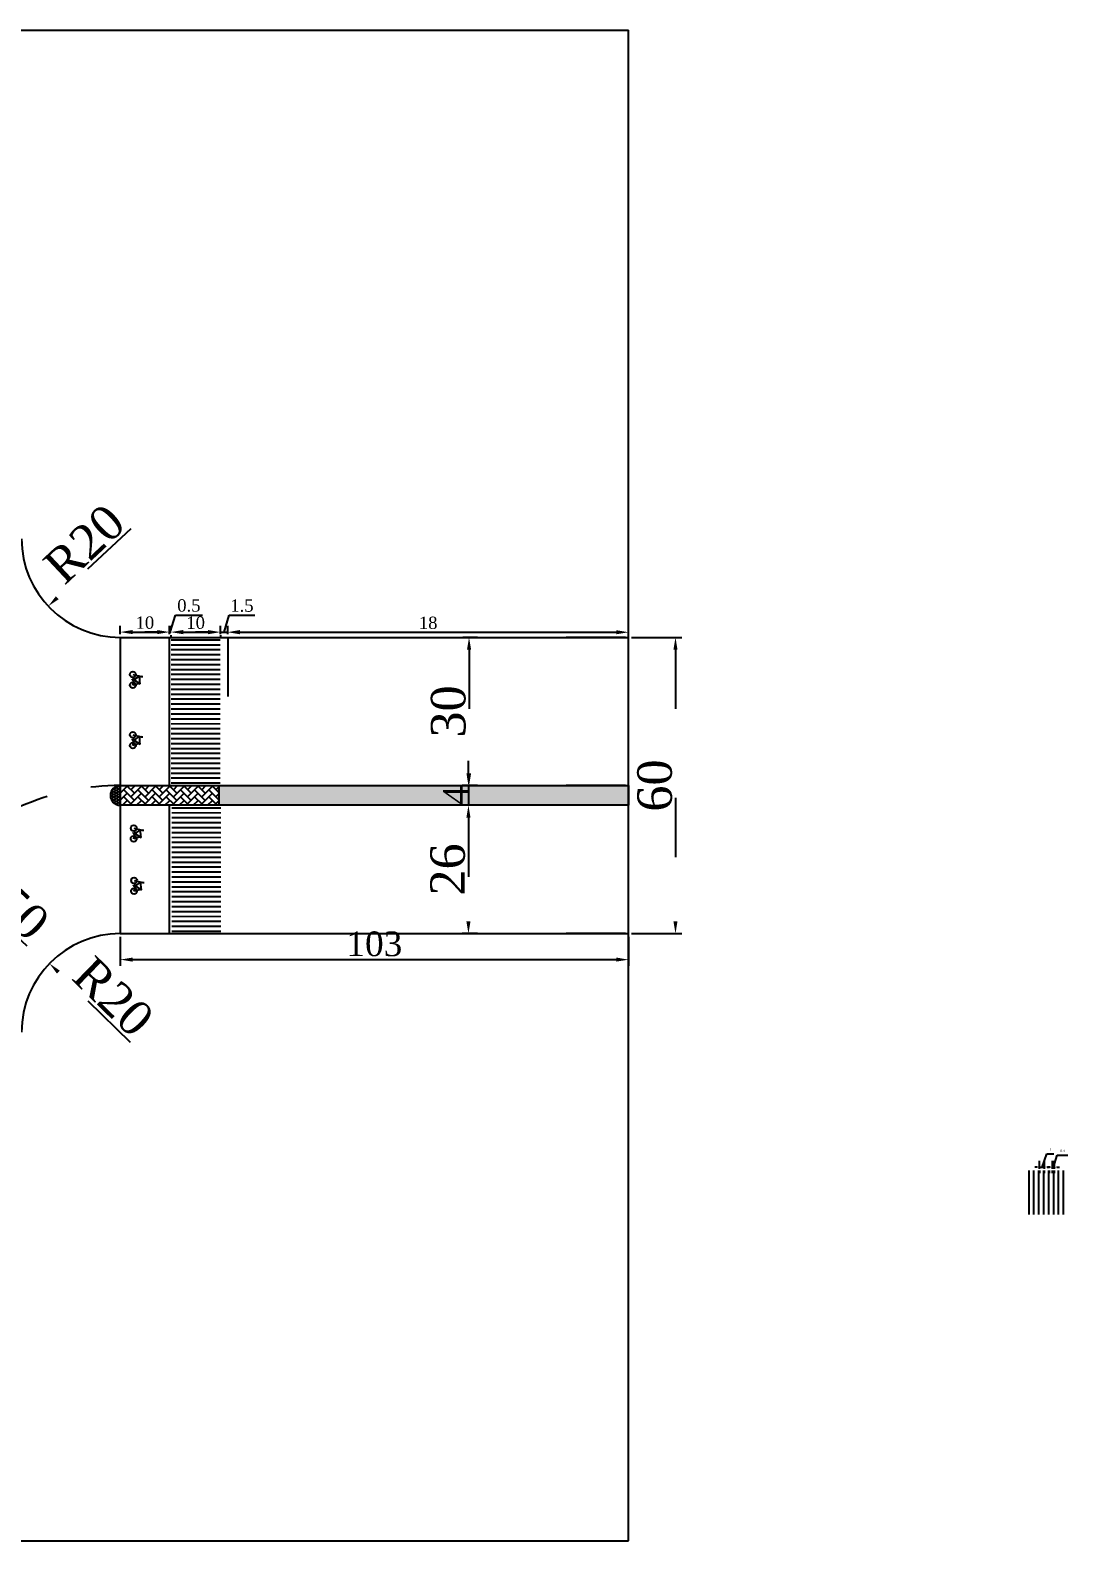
# Model space of a CAD drawing. Header units: millimetres. Extents: x 77 to 485, y -35 to 298.
# Drawn here: x 274.9 to 485.2, y -24 to 282 of the extents above; entities that cross this region are included whole.
import ezdxf

# ---------------------------------------------------------------- set-up
doc = ezdxf.new("R2010")
doc.units = ezdxf.units.MM
doc.linetypes.add('ACAD_ISO03W100', pattern=[30, 12, -18])
for name, color, linetype in [('ma标线', 7, 'Continuous'), ('tj车道功能', 7, 'Continuous'), ('tj道路标线', 7, 'Continuous'), ('虚线', 7, 'ACAD_ISO03W100')]:
    doc.layers.add(name, color=color, linetype=linetype)
doc.styles.get("Standard").update_dxf_attribs({"font": 'times.ttf'})
doc.dimstyles.new('ISO-25', dxfattribs={"dimtxt": 2.5, "dimasz": 2.5, "dimexe": 1.25, "dimexo": 0.625, "dimtad": 1, "dimdsep": 46, "dimtxsty": 'Standard', "dimcen": 2.5, "dimadec": 0, "dimazin": 0, "dimtfac": 1, "dimtmove": 0, "dimatfit": 3, "dimfxl": 1, "dimarcsym": 0})

# ---------------------------------------------------------------- blocks, each defined once
blk = doc.blocks.new('*D22')
at = {"color": 0, "lineweight": -2, "transparency": 16777216}
for p, q in [((479.45, 51.41), (479.45, 53.01)), ((479.95, 51.76), (480.93, 54.45)), ((480.45, 51.41), (480.45, 53.01)), ((480.93, 54.45), (482.34, 54.45)), ((478.95, 51.76), (478.45, 51.76)), ((479.45, 51.76), (480.45, 51.76)), ((479.45, 51.76), (480.45, 51.76)), ((480.95, 51.76), (481.45, 51.76))]:
    blk.add_line(p, q, dxfattribs=at)
at = {"color": 0, "transparency": 16777216}
for points in [[(478.95, 51.84), (478.95, 51.68), (479.45, 51.76)], [(480.95, 51.84), (480.95, 51.68), (480.45, 51.76)]]:
    blk.add_solid(points, dxfattribs=at)
at = {"layer": 'Defpoints', "color": 0, "transparency": 16777216}
for p in [(479.45, 50.78), (480.45, 51.76), (480.45, 50.78)]:
    blk.add_point(p, dxfattribs=at)
at = {"color": 0, "transparency": 16777216, "insert": (481.64, 55.32), "char_height": 0.5, "attachment_point": 5}
blk.add_mtext('1', dxfattribs=at)
blk = doc.blocks.new('*D23')
at = {"color": 0, "lineweight": -2, "transparency": 16777216}
for p, q in [((482.05, 51.41), (482.05, 52.99)), ((482.25, 51.74), (482.99, 54.18)), ((482.45, 51.41), (482.45, 52.99)), ((482.99, 54.18), (485.15, 54.18)), ((481.55, 51.74), (481.05, 51.74)), ((482.05, 51.74), (482.45, 51.74)), ((482.05, 51.74), (482.45, 51.74)), ((482.95, 51.74), (483.45, 51.74))]:
    blk.add_line(p, q, dxfattribs=at)
at = {"color": 0, "transparency": 16777216}
for points in [[(481.55, 51.82), (481.55, 51.66), (482.05, 51.74)], [(482.95, 51.82), (482.95, 51.66), (482.45, 51.74)]]:
    blk.add_solid(points, dxfattribs=at)
at = {"layer": 'Defpoints', "color": 0, "transparency": 16777216}
for p in [(482.05, 50.78), (482.45, 51.74), (482.45, 50.78)]:
    blk.add_point(p, dxfattribs=at)
at = {"color": 0, "transparency": 16777216, "insert": (484.07, 55.05), "char_height": 0.5, "attachment_point": 5}
blk.add_mtext('0.4', dxfattribs=at)
blk = doc.blocks.new('bike')
at = {"layer": 'tj车道功能'}
for p, q in [((525100.46, 3398374.33), (525101.22, 3398374.84)), ((525101.03, 3398375.07), (525101.12, 3398375.12)), ((525101.22, 3398374.84), (525101.03, 3398375.07)), ((525102.34, 3398374.61), (525101.22, 3398374.84)), ((525101.22, 3398374.84), (525101.39, 3398374.61)), ((525101.22, 3398374.84), (525101.49, 3398373.58)), ((525101.75, 3398375.59), (525102.5, 3398374.34)), ((525101.46, 3398373.74), (525100.46, 3398374.33)), ((525101.39, 3398374.61), (525101.33, 3398374.58)), ((525102.34, 3398374.61), (525101.46, 3398373.74)), ((525101.49, 3398373.58), (525101.62, 3398373.71)), ((525102.66, 3398374.34), (525102.44, 3398374.13)), ((525102.5, 3398374.34), (525102.66, 3398374.34))]:
    blk.add_line(p, q, dxfattribs=at)
for centre, radius in [((525100.46, 3398374.33), 0.497), ((525101.22, 3398374.84), 0.158), ((525101.75, 3398375.59), 0.497)]:
    blk.add_circle(centre, radius, dxfattribs=at)
blk = doc.blocks.new('*D143')
at = {"layer": 'Defpoints', "color": 0, "transparency": 16777216}
for p in [(278.81, 92.99), (293.14, 79.04)]:
    blk.add_point(p, dxfattribs=at)
at = {"layer": '虚线', "color": 0, "lineweight": -2, "transparency": 16777216}
blk.add_line((295.25, 77), (280.6, 91.24), dxfattribs=at)
at = {"layer": '虚线', "color": 0, "transparency": 16777216}
blk.add_solid([(280.89, 91.54), (280.31, 90.95), (278.81, 92.99)], dxfattribs=at)
at = {"layer": '虚线', "color": 0, "transparency": 16777216, "insert": (291.74, 86.25), "char_height": 7, "attachment_point": 5, "rotation": 315.7911}
blk.add_mtext('R20', dxfattribs=at)
blk = doc.blocks.new('*D144')
at = {"layer": 'Defpoints', "color": 0, "transparency": 16777216}
for p in [(293.14, 179.04), (278.56, 165.36)]:
    blk.add_point(p, dxfattribs=at)
at = {"layer": '虚线', "color": 0, "lineweight": -2, "transparency": 16777216}
blk.add_line((295.28, 181.05), (280.38, 167.07), dxfattribs=at)
at = {"layer": '虚线', "color": 0, "transparency": 16777216}
blk.add_solid([(280.1, 167.37), (280.67, 166.77), (278.56, 165.36)], dxfattribs=at)
at = {"layer": '虚线', "color": 0, "transparency": 16777216, "insert": (285.88, 177.97), "char_height": 7, "attachment_point": 5, "rotation": 43.1674}
blk.add_mtext('R20', dxfattribs=at)
blk = doc.blocks.new('*D147')
at = {"layer": 'Defpoints', "color": 0, "transparency": 16777216}
for p in [(256.45, 113.02), (293.13, 79.04)]:
    blk.add_point(p, dxfattribs=at)
at = {"layer": '虚线', "color": 0, "lineweight": -2, "transparency": 16777216}
blk.add_line((274.27, 96.51), (258.28, 111.32), dxfattribs=at)
at = {"layer": '虚线', "color": 0, "transparency": 16777216}
blk.add_solid([(258.56, 111.62), (258, 111.01), (256.45, 113.02)], dxfattribs=at)
at = {"layer": '虚线', "color": 0, "transparency": 16777216, "insert": (270.53, 105.68), "char_height": 7, "attachment_point": 5, "rotation": 317.1971}
blk.add_mtext('R50', dxfattribs=at)
blk = doc.blocks.new('*D157')
at = {"layer": 'Defpoints', "color": 0, "transparency": 16777216}
for p in [(396.14, 159.04), (363.83, 129.04), (396.14, 129.04)]:
    blk.add_point(p, dxfattribs=at)
at = {"layer": '虚线', "color": 0, "lineweight": -2, "transparency": 16777216}
for p, q in [((395.52, 159.04), (362.58, 159.04)), ((363.83, 156.54), (363.83, 131.54)), ((395.52, 129.04), (362.58, 129.04))]:
    blk.add_line(p, q, dxfattribs=at)
at = {"layer": '虚线', "color": 0, "transparency": 16777216}
for points in [[(363.41, 156.54), (364.25, 156.54), (363.83, 159.04)], [(363.41, 131.54), (364.25, 131.54), (363.83, 129.04)]]:
    blk.add_solid(points, dxfattribs=at)
at = {"layer": '虚线', "color": 0, "transparency": 16777216, "insert": (359.65, 144.04), "char_height": 7, "attachment_point": 5, "rotation": 90}
blk.add_mtext('30', dxfattribs=at)
blk = doc.blocks.new('*D158')
at = {"layer": 'Defpoints', "color": 0, "transparency": 16777216}
for p in [(396.14, 125.04), (363.7, 99.04), (396.14, 99.04)]:
    blk.add_point(p, dxfattribs=at)
at = {"layer": '虚线', "color": 0, "lineweight": -2, "transparency": 16777216}
for p, q in [((395.52, 125.04), (362.45, 125.04)), ((363.7, 122.54), (363.7, 101.54)), ((395.52, 99.04), (362.45, 99.04))]:
    blk.add_line(p, q, dxfattribs=at)
at = {"layer": '虚线', "color": 0, "transparency": 16777216}
for points in [[(363.29, 122.54), (364.12, 122.54), (363.7, 125.04)], [(363.29, 101.54), (364.12, 101.54), (363.7, 99.04)]]:
    blk.add_solid(points, dxfattribs=at)
at = {"layer": '虚线', "color": 0, "transparency": 16777216, "insert": (359.52, 112.04), "char_height": 7, "attachment_point": 5, "rotation": 90}
blk.add_mtext('26', dxfattribs=at)
blk = doc.blocks.new('*D159')
at = {"layer": 'Defpoints', "color": 0, "transparency": 16777216}
for p in [(396.14, 129.04), (363.7, 125.04), (396.14, 125.04)]:
    blk.add_point(p, dxfattribs=at)
at = {"layer": '虚线', "color": 0, "lineweight": -2, "transparency": 16777216}
for p, q in [((363.7, 131.54), (363.7, 134.04)), ((395.52, 129.04), (362.45, 129.04)), ((363.7, 129.04), (363.7, 125.04)), ((395.52, 125.04), (362.45, 125.04)), ((363.7, 122.54), (363.7, 120.04))]:
    blk.add_line(p, q, dxfattribs=at)
at = {"layer": '虚线', "color": 0, "transparency": 16777216}
for points in [[(363.29, 131.54), (364.12, 131.54), (363.7, 129.04)], [(363.29, 122.54), (364.12, 122.54), (363.7, 125.04)]]:
    blk.add_solid(points, dxfattribs=at)
at = {"layer": '虚线', "color": 0, "transparency": 16777216, "insert": (361.1, 127.04), "char_height": 5, "attachment_point": 5, "rotation": 90}
blk.add_mtext('4', dxfattribs=at)
blk = doc.blocks.new('*D160')
at = {"layer": 'Defpoints', "color": 0, "transparency": 16777216}
for p in [(396.14, 159.04), (396.14, 99.04), (405.66, 99.04)]:
    blk.add_point(p, dxfattribs=at)
at = {"layer": '虚线', "color": 0, "lineweight": -2, "transparency": 16777216}
for p, q in [((396.77, 159.04), (406.91, 159.04)), ((405.66, 156.54), (405.66, 101.54)), ((396.77, 99.04), (406.91, 99.04))]:
    blk.add_line(p, q, dxfattribs=at)
at = {"layer": '虚线', "color": 0, "transparency": 16777216}
for points in [[(405.24, 156.54), (406.07, 156.54), (405.66, 159.04)], [(405.24, 101.54), (406.07, 101.54), (405.66, 99.04)]]:
    blk.add_solid(points, dxfattribs=at)
at = {"layer": '虚线', "color": 0, "transparency": 16777216, "insert": (401.47, 129.04), "char_height": 7, "attachment_point": 5, "rotation": 90}
blk.add_mtext('60', dxfattribs=at)
blk = doc.blocks.new('*D173')
at = {"layer": 'Defpoints', "color": 0, "transparency": 16777216}
for p in [(303.14, 160.12), (293.14, 159.04), (303.14, 159.04)]:
    blk.add_point(p, dxfattribs=at)
at = {"layer": '虚线', "color": 0, "lineweight": -2, "transparency": 16777216}
for p, q in [((293.14, 159.67), (293.14, 161.37)), ((295.64, 160.12), (300.64, 160.12)), ((303.14, 159.67), (303.14, 161.37))]:
    blk.add_line(p, q, dxfattribs=at)
at = {"layer": '虚线', "color": 0, "transparency": 16777216}
for points in [[(295.64, 160.54), (295.64, 159.71), (293.14, 160.12)], [(300.64, 160.54), (300.64, 159.71), (303.14, 160.12)]]:
    blk.add_solid(points, dxfattribs=at)
at = {"layer": '虚线', "color": 0, "transparency": 16777216, "insert": (298.14, 162.02), "char_height": 2.5, "attachment_point": 5}
blk.add_mtext('10', dxfattribs=at)
blk = doc.blocks.new('*D174')
at = {"layer": 'Defpoints', "color": 0, "transparency": 16777216}
for p in [(303.42, 160.12), (303.42, 160.12), (303.14, 159.04)]:
    blk.add_point(p, dxfattribs=at)
at = {"layer": '虚线', "color": 0, "lineweight": -2, "transparency": 16777216}
for p, q in [((303.28, 160.12), (304.32, 163.58)), ((304.32, 163.58), (309.81, 163.58)), ((300.64, 160.12), (298.14, 160.12)), ((303.14, 159.67), (303.14, 161.37)), ((303.14, 160.12), (303.42, 160.12)), ((303.14, 160.12), (303.42, 160.12)), ((303.42, 160.75), (303.42, 161.37)), ((305.92, 160.12), (308.42, 160.12))]:
    blk.add_line(p, q, dxfattribs=at)
at = {"layer": '虚线', "color": 0, "transparency": 16777216}
for points in [[(300.64, 160.54), (300.64, 159.71), (303.14, 160.12)], [(305.92, 160.54), (305.92, 159.71), (303.42, 160.12)]]:
    blk.add_solid(points, dxfattribs=at)
at = {"layer": '虚线', "color": 0, "transparency": 16777216, "insert": (307.06, 165.49), "char_height": 2.5, "attachment_point": 5}
blk.add_mtext('0.5', dxfattribs=at)
blk = doc.blocks.new('*D175')
at = {"layer": 'Defpoints', "color": 0, "transparency": 16777216}
for p in [(303.42, 160.12), (313.43, 160.12), (313.43, 160.11)]:
    blk.add_point(p, dxfattribs=at)
at = {"layer": '虚线', "color": 0, "lineweight": -2, "transparency": 16777216}
for p, q in [((303.42, 159.5), (303.42, 158.86)), ((305.92, 160.11), (310.93, 160.11)), ((313.43, 159.5), (313.43, 158.86))]:
    blk.add_line(p, q, dxfattribs=at)
at = {"layer": '虚线', "color": 0, "transparency": 16777216}
for points in [[(305.92, 160.53), (305.92, 159.69), (303.42, 160.11)], [(310.93, 160.53), (310.93, 159.69), (313.43, 160.11)]]:
    blk.add_solid(points, dxfattribs=at)
at = {"layer": '虚线', "color": 0, "transparency": 16777216, "insert": (308.43, 162.01), "char_height": 2.5, "attachment_point": 5}
blk.add_mtext('10', dxfattribs=at)
blk = doc.blocks.new('*D178')
at = {"layer": 'Defpoints', "color": 0, "transparency": 16777216}
for p in [(314.93, 160.11), (313.43, 159.04), (314.93, 159.04)]:
    blk.add_point(p, dxfattribs=at)
at = {"layer": '虚线', "color": 0, "lineweight": -2, "transparency": 16777216}
for p, q in [((314.18, 160.11), (315.22, 163.57)), ((315.22, 163.57), (320.41, 163.57)), ((310.93, 160.11), (308.43, 160.11)), ((313.43, 159.67), (313.43, 161.36)), ((313.43, 160.11), (314.93, 160.11)), ((313.43, 160.11), (314.93, 160.11)), ((314.93, 159.67), (314.93, 161.36)), ((317.43, 160.11), (319.93, 160.11))]:
    blk.add_line(p, q, dxfattribs=at)
at = {"layer": '虚线', "color": 0, "transparency": 16777216}
for points in [[(310.93, 160.53), (310.93, 159.69), (313.43, 160.11)], [(317.43, 160.53), (317.43, 159.69), (314.93, 160.11)]]:
    blk.add_solid(points, dxfattribs=at)
at = {"layer": '虚线', "color": 0, "transparency": 16777216, "insert": (317.81, 165.47), "char_height": 2.5, "attachment_point": 5}
blk.add_mtext('1.5', dxfattribs=at)
blk = doc.blocks.new('*D184')
at = {"layer": 'Defpoints', "color": 0, "transparency": 16777216}
for p in [(396.14, 160.09), (314.93, 159.04), (396.14, 159.04)]:
    blk.add_point(p, dxfattribs=at)
at = {"layer": 'tj道路标线', "color": 0, "lineweight": -2, "transparency": 16777216}
for p, q in [((314.93, 159.67), (314.93, 161.34)), ((317.43, 160.09), (393.64, 160.09)), ((396.14, 159.67), (396.14, 161.34))]:
    blk.add_line(p, q, dxfattribs=at)
at = {"layer": 'tj道路标线', "color": 0, "transparency": 16777216}
for points in [[(317.43, 160.5), (317.43, 159.67), (314.93, 160.09)], [(393.64, 160.5), (393.64, 159.67), (396.14, 160.09)]]:
    blk.add_solid(points, dxfattribs=at)
at = {"layer": 'tj道路标线', "color": 0, "transparency": 16777216, "insert": (355.54, 161.98), "char_height": 2.5, "attachment_point": 5}
blk.add_mtext('18', dxfattribs=at)
blk = doc.blocks.new('*D185')
at = {"layer": 'Defpoints', "color": 0, "transparency": 16777216}
for p in [(293.14, 99.04), (396.14, 99.04), (396.14, 93.77)]:
    blk.add_point(p, dxfattribs=at)
at = {"layer": 'tj道路标线', "color": 0, "lineweight": -2, "transparency": 16777216}
for p, q in [((293.14, 98.42), (293.14, 92.52)), ((396.14, 98.42), (396.14, 92.52)), ((295.64, 93.77), (393.64, 93.77))]:
    blk.add_line(p, q, dxfattribs=at)
at = {"layer": 'tj道路标线', "color": 0, "transparency": 16777216}
for points in [[(295.64, 94.19), (295.64, 93.36), (293.14, 93.77)], [(393.64, 94.19), (393.64, 93.36), (396.14, 93.77)]]:
    blk.add_solid(points, dxfattribs=at)
at = {"layer": 'tj道路标线', "color": 0, "transparency": 16777216, "insert": (344.64, 96.94), "char_height": 5, "attachment_point": 5}
blk.add_mtext('103', dxfattribs=at)

msp = doc.modelspace()

# ---------------------------------------------------------------- hatches: boundary and pattern name
at = {"layer": 'ma标线'}
h = msp.add_hatch(dxfattribs=at)
h.set_pattern_fill('HONEY', color=256, scale=0.1, angle=180)
h.set_pattern_definition([(180, (486.27583, 258.0849), (-0.47625, -0.27496306), [0.3175, -0.635]), (300, (486.27583, 258.0849), (0.47625, -0.27496307), [0.3175, -0.635]), (240, (486.27583, 258.0849), (-1e-09, -0.54992613), [-0.635, 0.3175])])
h.paths.add_polyline_path([(293.132, 125.042), (293.132, 129.042, 0.9940113)])
at = {"layer": 'ma标线', "true_color": 0xf8991e}
h = msp.add_hatch(dxfattribs=at)
h.set_pattern_fill('AR-HBONE', color=30, scale=0.01)
h.set_pattern_definition([(45, (120, -4), (0, 1.436841), [3.048, -1.016]), (135, (120.7184, -3.2816), (1e-16, 1.436841), [3.048, -1.016])])
h.paths.add_polyline_path([(313.132, 129.042), (293.144, 129.042), (293.144, 125.042), (313.144, 125.042)])
at = {"layer": 'ma标线'}
h = msp.add_hatch(dxfattribs=at)
h.set_pattern_fill('GRASS', color=3, scale=0.05)
h.set_pattern_definition([(90, (223, -4), (-0.8980256, 0.8980256), [0.238125, -1.557926]), (45, (223, -4), (-0.8980256, 0.8980256), [0.238125, -1.031875]), (135, (223, -4), (-0.8980256, -0.8980256), [0.238125, -1.031875])])
h.paths.add_polyline_path([(396.144, 129.042), (313.144, 129.042), (313.144, 125.042), (396.144, 125.042)])

# ---------------------------------------------------------------- linework, layer by layer
for p, q in [((479.454, 50.489), (479.454, 51.081)), ((480.454, 50.489), (480.454, 51.081)), ((481.454, 50.489), (481.454, 51.081)), ((482.054, 50.489), (482.054, 51.081)), ((482.454, 50.489), (482.454, 51.081))]:
    msp.add_line(p, q)
at = {"const_width": 0.4}
for points in [[(477.262, 42.107), (477.262, 51.08)], [(478.262, 42.107), (478.262, 51.08)], [(479.262, 42.107), (479.262, 51.08)], [(480.262, 42.107), (480.262, 51.08)], [(481.262, 42.107), (481.262, 51.08)], [(482.262, 42.107), (482.262, 51.08)], [(483.262, 42.107), (483.262, 51.08)], [(484.262, 42.107), (484.262, 51.08)]]:
    msp.add_lwpolyline(points, dxfattribs=at)
at = {"layer": 'ma标线'}
for p, q in [((90.144, 282.042), (396.144, 282.042)), ((396.144, -23.958), (396.144, 282.042)), ((293.144, 159.042), (396.144, 159.042)), ((293.144, 159.042), (293.144, 99.042)), ((303.144, 129.042), (303.144, 159.042)), ((293.144, 125.042), (293.144, 129.042)), ((293.144, 129.042), (303.144, 129.042)), ((293.144, 129.042), (313.144, 129.042)), ((313.144, 129.042), (313.144, 125.042)), ((313.144, 129.042), (396.144, 129.042)), ((396.144, 129.042), (396.144, 125.042)), ((303.144, 125.042), (293.144, 125.042)), ((313.144, 125.042), (293.144, 125.042)), ((303.144, 99.042), (303.144, 125.042)), ((396.144, 125.042), (313.144, 125.042)), ((293.144, 99.042), (396.144, 99.042)), ((293.144, 99.042), (303.144, 99.042)), ((90.144, -23.958), (396.144, -23.958))]:
    msp.add_line(p, q, dxfattribs=at)
at = {"layer": 'ma标线', "const_width": 0.4}
for points in [[(313.418, 158.534), (303.418, 158.534)], [(313.418, 157.534), (303.418, 157.534)], [(313.418, 156.534), (303.418, 156.534)], [(313.418, 155.534), (303.418, 155.534)], [(313.418, 154.534), (303.418, 154.534)], [(313.418, 153.534), (303.418, 153.534)], [(313.418, 152.534), (303.418, 152.534)], [(313.418, 151.534), (303.418, 151.534)], [(313.418, 150.534), (303.418, 150.534)], [(313.418, 149.534), (303.418, 149.534)], [(313.418, 148.534), (303.418, 148.534)], [(313.418, 147.534), (303.418, 147.534)], [(313.418, 146.534), (303.418, 146.534)], [(313.418, 145.534), (303.418, 145.534)], [(313.418, 144.534), (303.418, 144.534)], [(313.418, 143.534), (303.418, 143.534)], [(313.418, 142.534), (303.418, 142.534)], [(313.418, 141.534), (303.418, 141.534)], [(313.418, 140.534), (303.418, 140.534)], [(313.418, 139.534), (303.418, 139.534)], [(313.418, 138.534), (303.418, 138.534)], [(313.418, 137.534), (303.418, 137.534)], [(313.418, 136.534), (303.418, 136.534)], [(313.418, 135.534), (303.418, 135.534)], [(313.418, 134.534), (303.418, 134.534)], [(313.418, 133.534), (303.418, 133.534)], [(313.418, 132.534), (303.418, 132.534)], [(313.418, 131.534), (303.418, 131.534)], [(313.418, 130.534), (303.418, 130.534)], [(313.418, 129.534), (303.418, 129.534)], [(303.541, 124.508), (313.541, 124.508)], [(303.541, 123.508), (313.541, 123.508)], [(303.541, 122.508), (313.541, 122.508)], [(303.541, 121.508), (313.541, 121.508)], [(303.541, 120.508), (313.541, 120.508)], [(303.541, 119.508), (313.541, 119.508)], [(303.541, 118.508), (313.541, 118.508)], [(303.541, 117.508), (313.541, 117.508)], [(303.541, 116.508), (313.541, 116.508)], [(303.541, 115.508), (313.541, 115.508)], [(303.541, 114.508), (313.541, 114.508)], [(303.541, 113.508), (313.541, 113.508)], [(303.541, 112.508), (313.541, 112.508)], [(303.541, 111.508), (313.541, 111.508)], [(303.541, 110.508), (313.541, 110.508)], [(303.541, 109.508), (313.541, 109.508)], [(303.541, 108.508), (313.541, 108.508)], [(303.541, 107.508), (313.541, 107.508)], [(303.541, 106.508), (313.541, 106.508)], [(303.541, 105.508), (313.541, 105.508)], [(303.541, 104.508), (313.541, 104.508)], [(303.541, 103.508), (313.541, 103.508)], [(303.541, 102.508), (313.541, 102.508)], [(303.541, 101.508), (313.541, 101.508)], [(303.541, 100.508), (313.541, 100.508)], [(303.541, 99.508), (313.541, 99.508)]]:
    msp.add_lwpolyline(points, dxfattribs=at)
at = {"layer": 'ma标线'}
for centre, radius, start, end in [((293.144, 179.042), 20, 180, 270), ((293.144, 127.042), 2, 90, 270), ((293.144, 79.042), 20, 90, 180)]:
    msp.add_arc(centre, radius, start, end, dxfattribs=at)
at = {"layer": '虚线'}
msp.add_line((314.931, 159.042), (314.931, 129.042), dxfattribs=at)
at = {"layer": '虚线', "ltscale": 0.5}
msp.add_arc((293.132, 79.042), 50, 89.98623, 180.00002, dxfattribs=at)

# ---------------------------------------------------------------- block references
at = {"layer": 'ma标线', "xscale": 1.200000001035854, "yscale": 1.200000001117587, "zscale": 1.2, "rotation": 45.55812718337956}
for p in [(2470663.291, -3305122.346), (2470663.289, -3305134.56), (2470663.468, -3305153.469), (2470663.538, -3305164.082)]:
    msp.add_blockref('bike', p, dxfattribs=at)

# ---------------------------------------------------------------- dimensions: what is measured, and where the dimension line sits
dim = msp.add_linear_dim(base=(480.454, 51.761), p1=(479.454, 50.785), p2=(480.454, 50.785), dimstyle='ISO-25', override={"dimtxt": 0.5, "dimasz": 0.5, "dimtmove": 1})
dim.commit()
dim.dimension.update_dxf_attribs({"geometry": '*D22', "text_midpoint": (481.552, 54.449), "dimtype": 160})
dim = msp.add_linear_dim(base=(482.454, 51.739), p1=(482.054, 50.785), p2=(482.454, 50.785), dimstyle='ISO-25', override={"dimtxt": 0.5, "dimasz": 0.5, "dimtmove": 1})
dim.commit()
dim.dimension.update_dxf_attribs({"geometry": '*D23', "text_midpoint": (483.611, 55.051)})
at = {"layer": 'tj道路标线'}
dim = msp.add_linear_dim(base=(396.144, 160.085), p1=(314.931, 159.042), p2=(396.144, 159.042), text='18', dimstyle='ISO-25', dxfattribs=at)
dim.commit()
dim.dimension.update_dxf_attribs({"geometry": '*D184', "text_midpoint": (355.537, 161.982)})
dim = msp.add_linear_dim(base=(396.144, 93.772), p1=(293.144, 99.042), p2=(396.144, 99.042), dimstyle='ISO-25', override={"dimtxt": 5}, dxfattribs=at)
dim.commit()
dim.dimension.update_dxf_attribs({"geometry": '*D185', "text_midpoint": (344.644, 96.94)})
at = {"layer": '虚线'}
for center, mpoint, picture, middle in [((293.144, 179.042), (278.557, 165.36), '*D144', (288.744, 174.915)), ((293.132, 79.042), (256.447, 113.016), '*D147', (267.688, 102.607)), ((293.144, 79.042), (278.808, 92.988), '*D143', (288.82, 83.249))]:
    dim = msp.add_radius_dim(center=center, mpoint=mpoint, dimstyle='ISO-25', override={"dimtxt": 7}, dxfattribs=at)
    dim.commit()
    dim.dimension.update_dxf_attribs({"geometry": picture, "text_midpoint": middle, "dimtype": 164})
dim = msp.add_linear_dim(base=(303.421, 160.122), p1=(303.144, 159.042), p2=(303.421, 160.122), text='0.5', dimstyle='ISO-25', override={"dimtmove": 1}, dxfattribs=at)
dim.commit()
dim.dimension.update_dxf_attribs({"geometry": '*D174', "text_midpoint": (304.946, 165.485)})
dim = msp.add_linear_dim(base=(314.931, 160.11), p1=(313.431, 159.042), p2=(314.931, 159.042), dimstyle='ISO-25', override={"dimtmove": 1}, dxfattribs=at)
dim.commit()
dim.dimension.update_dxf_attribs({"geometry": '*D178', "text_midpoint": (315.844, 165.473)})
dim = msp.add_linear_dim(base=(303.144, 160.122), p1=(293.144, 159.042), p2=(303.144, 159.042), dimstyle='ISO-25', dxfattribs=at)
dim.commit()
dim.dimension.update_dxf_attribs({"geometry": '*D173', "text_midpoint": (298.144, 162.019)})
dim = msp.add_linear_dim(base=(313.431, 160.11), p1=(303.421, 160.122), p2=(313.431, 160.122), text='10', dimstyle='ISO-25', dxfattribs=at)
dim.commit()
dim.dimension.update_dxf_attribs({"geometry": '*D175', "text_midpoint": (308.426, 162.006)})
for base, p1, p2, override, picture, middle in [((363.831, 129.042), (396.144, 159.042), (396.144, 129.042), {"dimtxt": 7}, '*D157', (359.645, 144.042)), ((405.655, 99.042), (396.144, 159.042), (396.144, 99.042), {"dimtxt": 7}, '*D160', (401.47, 129.042)), ((363.704, 125.042), (396.144, 129.042), (396.144, 125.042), {"dimtxt": 5, "dimgap": 0.1}, '*D159', (361.104, 127.042)), ((363.704, 99.042), (396.144, 125.042), (396.144, 99.042), {"dimtxt": 7}, '*D158', (359.518, 112.042))]:
    dim = msp.add_linear_dim(base=base, p1=p1, p2=p2, angle=90, dimstyle='ISO-25', override=override, dxfattribs=at)
    dim.commit()
    dim.dimension.update_dxf_attribs({"geometry": picture, "text_midpoint": middle})

doc.saveas('drawing.dxf')
